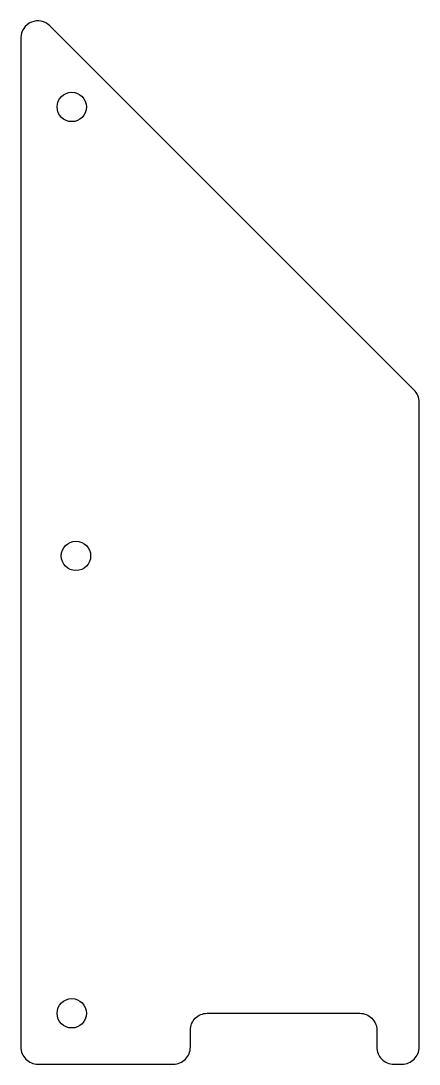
# Model space of a CAD drawing. Header units: millimetres. Extents: x -63.5 to -33.7, y -40 to 38.2.
import ezdxf

# ---------------------------------------------------------------- set-up
doc = ezdxf.new("R2010")
doc.units = ezdxf.units.MM
doc.layers.get('0').update_dxf_attribs({"linetype": 'CONTINUOUS'})

msp = doc.modelspace()

# ---------------------------------------------------------------- linework, layer by layer
msp.add_lwpolyline([(-63.5, -38.735, 0.414214), (-62.23, -40.005), (-52.07, -40.005, 0.414214), (-50.8, -38.735), (-50.8, -37.465, -0.414214), (-49.53, -36.195), (-38.1, -36.195, -0.414214), (-36.83, -37.465), (-36.83, -38.735, 0.414214), (-35.56, -40.005), (-34.925, -40.005, 0.414214), (-33.655, -38.735), (-33.655, 9.634, 0.198912), (-34.027, 10.532), (-61.332, 37.837, 0.668179), (-63.5, 36.939)], format="xyb", close=True)
for centre in [(-59.69, 31.754), (-59.372, -1.905), (-59.69, -36.195)]:
    msp.add_circle(centre, 1.1)

doc.saveas('drawing.dxf')
